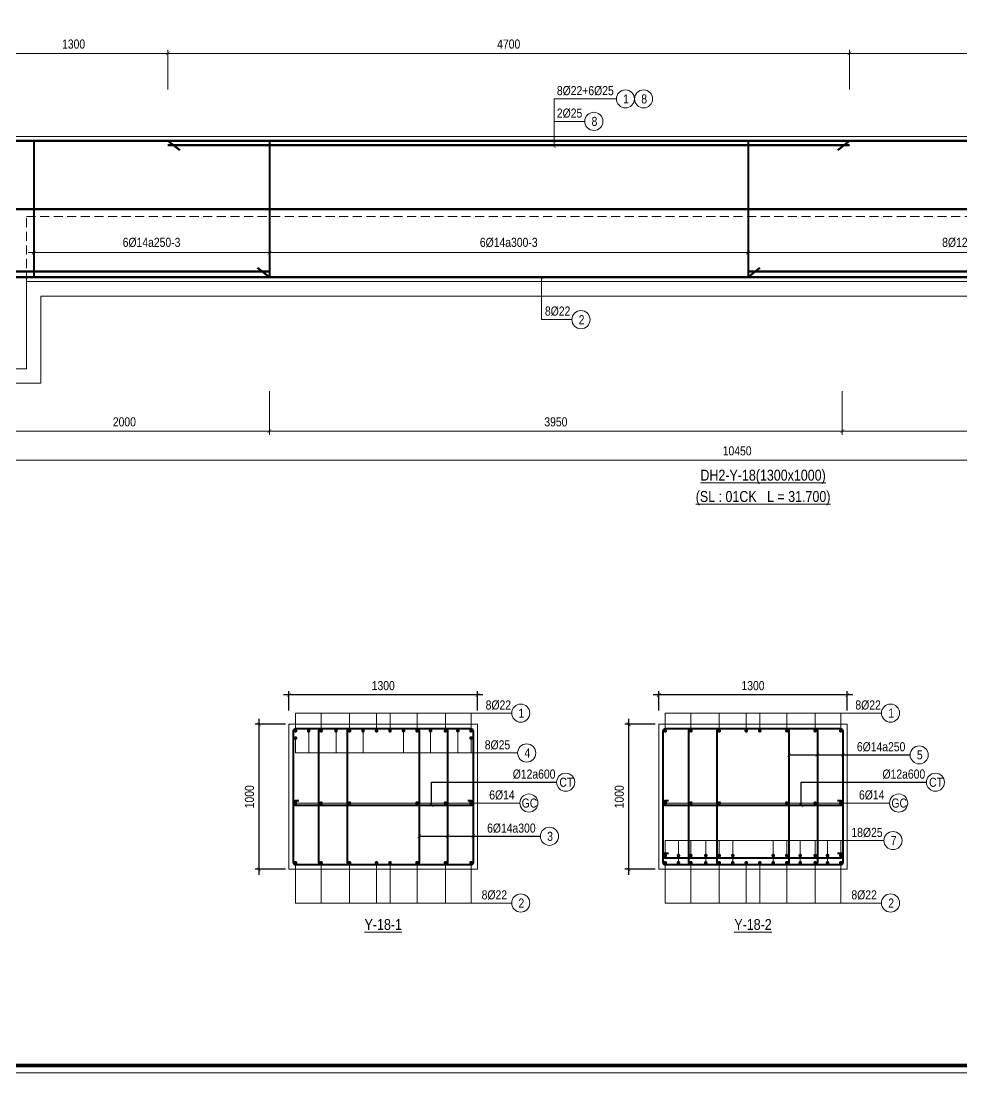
# Model space of a CAD drawing. Header units: millimetres. Extents: x 3014920 to 3563667, y -1638653 to -1356471.
# Drawn here: x 3220726 to 3227214, y -1620686 to -1613433 of the extents above; entities that cross this region are included whole.
import ezdxf
from ezdxf.enums import TextEntityAlignment as Align
from ezdxf.xclip import XClip

# ---------------------------------------------------------------- set-up
doc = ezdxf.new("R2010")
doc.units = ezdxf.units.MM
doc.header["$MEASUREMENT"] = 0
doc.header["$XCLIPFRAME"] = 0
doc.header["$PDMODE"] = 2
doc.linetypes.add('HIDDEN', pattern=[0.375, 0.25, -0.125])
doc.layers.get('0').update_dxf_attribs({"lineweight": 9})
doc.layers.get('Defpoints').update_dxf_attribs({"color": 10, "lineweight": 0})
for name, color, linetype, lineweight in [('CDAI', 21, 'Continuous', 40), ('CTHEP', 50, 'Continuous', 50), ('DBAO', 90, 'Continuous', 13), ('DGIONG', 130, 'Continuous', 13), ('DMo', 9, 'HIDDEN', 9), ('KTH', 154, 'Continuous', 9), ('Net khuat', 8, 'HIDDEN', 13), ('TEXT', 7, 'Continuous', 15)]:
    doc.layers.add(name, color=color, linetype=linetype, lineweight=lineweight)
doc.styles.add('Star-HelCon', font='VHELVCN_0.TTF')
doc.styles.add('TTP-HelCon', font='VHELVCN_0.TTF')
doc.styles.add('VNI-HELVE-CONDENSE', font='VHELVCN_0.TTF')
doc.dimstyles.new('kc-25', dxfattribs={"dimtxt": 62.5, "dimasz": 20, "dimexe": 20, "dimexo": 50, "dimgap": 25, "dimtad": 3, "dimdec": 0, "dimzin": 0, "dimdsep": 46, "dimtxsty": 'VNI-HELVE-CONDENSE', "dimblk": 'DIM', "dimcen": 2.5, "dimclrd": 256, "dimclre": 154, "dimclrt": 7, "dimaunit": 1, "dimadec": 0, "dimazin": 0, "dimtfac": 1, "dimtdec": 0, "dimtix": 1, "dimtmove": 0, "dimatfit": 3, "dimldrblk": 'DOT', "dimfxl": 1, "dimtolj": 1, "dimtzin": 0, "dimarcsym": 0})
doc.dimstyles.new('TTP-25', dxfattribs={"dimscale": 25, "dimtxt": 2.5, "dimasz": 1, "dimexe": 1, "dimexo": 1, "dimgap": 0.09, "dimtad": 0, "dimdec": 4, "dimrnd": 1, "dimzin": 9, "dimdsep": 46, "dimtxsty": 'TTP-HelCon', "dimblk": 'ARCHTICK', "dimcen": 0.09, "dimdle": 1.5, "dimclrd": 256, "dimclre": 256, "dimclrt": 7, "dimadec": 0, "dimazin": 0, "dimtfac": 1, "dimtdec": 4, "dimtmove": 0, "dimatfit": 3, "dimldrblk": 'ARCHTICK', "dimfxl": 1, "dimtvp": 1, "dimtolj": 1, "dimtzin": 0, "dimarcsym": 0})

# ---------------------------------------------------------------- blocks, each defined once
blk = doc.blocks.new('_ArchTick')
at = {"color": 0, "linetype": 'ByBlock', "const_width": 0.15}
blk.add_lwpolyline([(-0.5, -0.5), (0.5, 0.5)], dxfattribs=at)
blk = doc.blocks.new('*D628')
at = {"layer": 'Defpoints', "color": 0, "transparency": 16777216}
for p in [(22750, -1729.8), (24750, -1729.8), (22750, -2030.8)]:
    blk.add_point(p, dxfattribs=at)
at = {"layer": 'KTH', "lineweight": -2, "transparency": 16777216}
for p, q in [((22750, -1754.8), (22750, -2055.8)), ((24750, -1754.8), (24750, -2055.8)), ((24787.5, -2030.8), (22712.5, -2030.8))]:
    blk.add_line(p, q, dxfattribs=at)
at = {"layer": 'KTH', "lineweight": -2, "transparency": 16777216, "xscale": 25, "yscale": 25, "zscale": 25, "rotation": 180}
blk.add_blockref('_ArchTick', (22750, -2030.8), dxfattribs=at)
at = {"layer": 'KTH', "lineweight": -2, "transparency": 16777216, "xscale": 25, "yscale": 25, "zscale": 25}
blk.add_blockref('_ArchTick', (24750, -2030.8), dxfattribs=at)
at = {"layer": 'KTH', "color": 7, "transparency": 16777216, "insert": (23750, -1967), "char_height": 62.5, "attachment_point": 5, "style": 'TTP-HelCon'}
blk.add_mtext('\\A1;2000', dxfattribs=at)
blk = doc.blocks.new('*D637')
at = {"layer": 'Defpoints', "color": 0, "transparency": 16777216}
for p in [(23125, -602.9), (24750, -602.9), (23125, -800)]:
    blk.add_point(p, dxfattribs=at)
at = {"layer": 'KTH', "lineweight": -2, "transparency": 16777216}
for p, q in [((23125, -627.9), (23125, -825)), ((24750, -627.9), (24750, -825)), ((24787.5, -800), (23087.5, -800))]:
    blk.add_line(p, q, dxfattribs=at)
at = {"layer": 'KTH', "lineweight": -2, "transparency": 16777216, "xscale": 25, "yscale": 25, "zscale": 25, "rotation": 180}
blk.add_blockref('_ArchTick', (23125, -800), dxfattribs=at)
at = {"layer": 'KTH', "lineweight": -2, "transparency": 16777216, "xscale": 25, "yscale": 25, "zscale": 25}
blk.add_blockref('_ArchTick', (24750, -800), dxfattribs=at)
at = {"layer": 'KTH', "color": 7, "transparency": 16777216, "insert": (23937.5, -730.1), "char_height": 62.5, "attachment_point": 5, "style": 'TTP-HelCon'}
blk.add_mtext('\\A1;6Þ14a250-3', dxfattribs=at)
blk = doc.blocks.new('*D638')
at = {"layer": 'Defpoints', "color": 0, "transparency": 16777216}
for p in [(24750, -602.9), (28050, -602.9), (28050, -800)]:
    blk.add_point(p, dxfattribs=at)
at = {"layer": 'KTH', "lineweight": -2, "transparency": 16777216}
for p, q in [((24750, -627.9), (24750, -825)), ((28050, -627.9), (28050, -825)), ((24712.5, -800), (28087.5, -800))]:
    blk.add_line(p, q, dxfattribs=at)
at = {"layer": 'KTH', "lineweight": -2, "transparency": 16777216, "xscale": 25, "yscale": 25, "zscale": 25, "rotation": 180}
blk.add_blockref('_ArchTick', (24750, -800), dxfattribs=at)
at = {"layer": 'KTH', "lineweight": -2, "transparency": 16777216, "xscale": 25, "yscale": 25, "zscale": 25}
blk.add_blockref('_ArchTick', (28050, -800), dxfattribs=at)
at = {"layer": 'KTH', "color": 7, "transparency": 16777216, "insert": (26400, -730.1), "char_height": 62.5, "attachment_point": 5, "style": 'TTP-HelCon'}
blk.add_mtext('\\A1;6Þ14a300-3', dxfattribs=at)
blk = doc.blocks.new('*D642')
at = {"layer": 'Defpoints', "color": 0, "transparency": 16777216}
for p in [(24750, -1729.8), (28700, -1729.8), (28700, -2030.8)]:
    blk.add_point(p, dxfattribs=at)
at = {"layer": 'KTH', "lineweight": -2, "transparency": 16777216}
for p, q in [((24750, -1754.8), (24750, -2055.8)), ((28700, -1754.8), (28700, -2055.8)), ((24712.5, -2030.8), (28737.5, -2030.8))]:
    blk.add_line(p, q, dxfattribs=at)
at = {"layer": 'KTH', "lineweight": -2, "transparency": 16777216, "xscale": 25, "yscale": 25, "zscale": 25, "rotation": 180}
blk.add_blockref('_ArchTick', (24750, -2030.8), dxfattribs=at)
at = {"layer": 'KTH', "lineweight": -2, "transparency": 16777216, "xscale": 25, "yscale": 25, "zscale": 25}
blk.add_blockref('_ArchTick', (28700, -2030.8), dxfattribs=at)
at = {"layer": 'KTH', "color": 7, "transparency": 16777216, "insert": (26725, -1967), "char_height": 62.5, "attachment_point": 5, "style": 'TTP-HelCon'}
blk.add_mtext('\\A1;3950', dxfattribs=at)
blk = doc.blocks.new('*D643')
at = {"layer": 'Defpoints', "color": 0, "transparency": 16777216}
for p in [(28700, -1729.8), (33200, -2030.8), (33200, -2129.8)]:
    blk.add_point(p, dxfattribs=at)
at = {"layer": 'KTH', "lineweight": -2, "transparency": 16777216}
for p, q in [((28700, -1754.8), (28700, -2055.8)), ((33200, -2104.8), (33200, -2005.8)), ((28662.5, -2030.8), (33237.5, -2030.8))]:
    blk.add_line(p, q, dxfattribs=at)
at = {"layer": 'KTH', "lineweight": -2, "transparency": 16777216, "xscale": 25, "yscale": 25, "zscale": 25, "rotation": 180}
blk.add_blockref('_ArchTick', (28700, -2030.8), dxfattribs=at)
at = {"layer": 'KTH', "lineweight": -2, "transparency": 16777216, "xscale": 25, "yscale": 25, "zscale": 25}
blk.add_blockref('_ArchTick', (33200, -2030.8), dxfattribs=at)
at = {"layer": 'KTH', "color": 7, "transparency": 16777216, "insert": (30950, -1967), "char_height": 62.5, "attachment_point": 5, "style": 'TTP-HelCon'}
blk.add_mtext('\\A1;4500', dxfattribs=at)
blk = doc.blocks.new('*D644')
at = {"layer": 'Defpoints', "color": 0, "transparency": 16777216}
for p in [(31125, 0), (28050, -602.9), (31125, -800)]:
    blk.add_point(p, dxfattribs=at)
at = {"layer": 'KTH', "lineweight": -2, "transparency": 16777216}
for p, q in [((31125, -25), (31125, -825)), ((28050, -627.9), (28050, -825)), ((28012.5, -800), (31162.5, -800))]:
    blk.add_line(p, q, dxfattribs=at)
at = {"layer": 'KTH', "lineweight": -2, "transparency": 16777216, "xscale": 25, "yscale": 25, "zscale": 25, "rotation": 180}
blk.add_blockref('_ArchTick', (28050, -800), dxfattribs=at)
at = {"layer": 'KTH', "lineweight": -2, "transparency": 16777216, "xscale": 25, "yscale": 25, "zscale": 25}
blk.add_blockref('_ArchTick', (31125, -800), dxfattribs=at)
at = {"layer": 'KTH', "color": 7, "transparency": 16777216, "insert": (29587.5, -730.1), "char_height": 62.5, "attachment_point": 5, "style": 'TTP-HelCon'}
blk.add_mtext('\\A1;8Þ12a250-3', dxfattribs=at)
blk = doc.blocks.new('DIM')
h = blk.add_hatch(color=1)
h.paths.add_polyline_path([(0.49, 0.29, 1), (0.29, 0.49), (-0.19, 0), (0.19, 0)])
h.paths.add_polyline_path([(0.19, 0), (-0.19, 0), (-0.49, -0.29, 1), (-0.29, -0.49)])
at = {"color": 9}
for p, q in [((-0.19, 0), (-1.5, 0)), ((0.19, 0), (1.5, 0))]:
    blk.add_line(p, q, dxfattribs=at)
at = {"color": 1}
for p, q in [((-0.49, -0.29), (0.29, 0.49)), ((-0.29, -0.49), (0.49, 0.29)), ((-0.19, 0), (0.19, 0))]:
    blk.add_line(p, q, dxfattribs=at)
blk.add_arc((-0.39, -0.39), 0.138, 135, 315, dxfattribs=at)
blk = doc.blocks.new('*D647')
at = {"layer": 'Defpoints', "color": 0, "transparency": 16777216}
for p in [(22750, -2030.8), (33200, -2129.8), (33200, -2230.8)]:
    blk.add_point(p, dxfattribs=at)
at = {"layer": 'KTH', "lineweight": -2, "transparency": 16777216}
for p, q in [((22750, -2055.8), (22750, -2255.8)), ((33200, -2154.8), (33200, -2255.8)), ((22712.5, -2230.8), (33237.5, -2230.8))]:
    blk.add_line(p, q, dxfattribs=at)
at = {"layer": 'KTH', "lineweight": -2, "transparency": 16777216, "xscale": 25, "yscale": 25, "zscale": 25, "rotation": 180}
blk.add_blockref('_ArchTick', (22750, -2230.8), dxfattribs=at)
at = {"layer": 'KTH', "lineweight": -2, "transparency": 16777216, "xscale": 25, "yscale": 25, "zscale": 25}
blk.add_blockref('_ArchTick', (33200, -2230.8), dxfattribs=at)
at = {"layer": 'KTH', "color": 7, "transparency": 16777216, "insert": (27975, -2166.9), "char_height": 62.5, "attachment_point": 5, "style": 'TTP-HelCon'}
blk.add_mtext('\\A1;10450', dxfattribs=at)
blk = doc.blocks.new('*D651')
at = {"layer": 'Defpoints', "color": 0, "transparency": 16777216}
for p in [(22750, 574), (22750, 300), (24050, 300)]:
    blk.add_point(p, dxfattribs=at)
at = {"layer": 'KTH', "lineweight": -2, "transparency": 16777216}
for p, q in [((22750, 325), (22750, 599)), ((24050, 325), (24050, 599)), ((24087.5, 574), (22712.5, 574))]:
    blk.add_line(p, q, dxfattribs=at)
at = {"layer": 'KTH', "lineweight": -2, "transparency": 16777216, "xscale": 25, "yscale": 25, "zscale": 25, "rotation": 180}
blk.add_blockref('_ArchTick', (22750, 574), dxfattribs=at)
at = {"layer": 'KTH', "lineweight": -2, "transparency": 16777216, "xscale": 25, "yscale": 25, "zscale": 25}
blk.add_blockref('_ArchTick', (24050, 574), dxfattribs=at)
at = {"layer": 'KTH', "color": 7, "transparency": 16777216, "insert": (23400, 637.8), "char_height": 62.5, "attachment_point": 5, "style": 'TTP-HelCon'}
blk.add_mtext('\\A1;1300', dxfattribs=at)
blk = doc.blocks.new('*D652')
at = {"layer": 'Defpoints', "color": 0, "transparency": 16777216}
for p in [(28750, 574), (24050, 300), (28750, 300)]:
    blk.add_point(p, dxfattribs=at)
at = {"layer": 'KTH', "lineweight": -2, "transparency": 16777216}
for p, q in [((24050, 325), (24050, 599)), ((28750, 325), (28750, 599)), ((24012.5, 574), (28787.5, 574))]:
    blk.add_line(p, q, dxfattribs=at)
at = {"layer": 'KTH', "lineweight": -2, "transparency": 16777216, "xscale": 25, "yscale": 25, "zscale": 25, "rotation": 180}
blk.add_blockref('_ArchTick', (24050, 574), dxfattribs=at)
at = {"layer": 'KTH', "lineweight": -2, "transparency": 16777216, "xscale": 25, "yscale": 25, "zscale": 25}
blk.add_blockref('_ArchTick', (28750, 574), dxfattribs=at)
at = {"layer": 'KTH', "color": 7, "transparency": 16777216, "insert": (26400, 637.8), "char_height": 62.5, "attachment_point": 5, "style": 'TTP-HelCon'}
blk.add_mtext('\\A1;4700', dxfattribs=at)
blk = doc.blocks.new('*D653')
at = {"layer": 'Defpoints', "color": 0, "transparency": 16777216}
for p in [(33200, 574), (28750, 300), (33200, 300)]:
    blk.add_point(p, dxfattribs=at)
at = {"layer": 'KTH', "lineweight": -2, "transparency": 16777216}
for p, q in [((28750, 325), (28750, 599)), ((33200, 325), (33200, 599)), ((28712.5, 574), (33237.5, 574))]:
    blk.add_line(p, q, dxfattribs=at)
at = {"layer": 'KTH', "lineweight": -2, "transparency": 16777216, "xscale": 25, "yscale": 25, "zscale": 25, "rotation": 180}
blk.add_blockref('_ArchTick', (28750, 574), dxfattribs=at)
at = {"layer": 'KTH', "lineweight": -2, "transparency": 16777216, "xscale": 25, "yscale": 25, "zscale": 25}
blk.add_blockref('_ArchTick', (33200, 574), dxfattribs=at)
at = {"layer": 'KTH', "color": 7, "transparency": 16777216, "insert": (30975, 637.8), "char_height": 62.5, "attachment_point": 5, "style": 'TTP-HelCon'}
blk.add_mtext('\\A1;4450', dxfattribs=at)
blk = doc.blocks.new('*D58')
at = {"layer": 'Defpoints', "color": 0, "ltscale": 500, "transparency": 16777216}
for p in [(3222573.7, -1618281.3), (3222365.5, -1619281.3), (3222573.7, -1619281.3)]:
    blk.add_point(p, dxfattribs=at)
at = {"layer": 'KTH', "lineweight": -2, "ltscale": 500, "transparency": 16777216}
for p, q in [((3222365.5, -1618243.8), (3222365.5, -1619318.8)), ((3222548.7, -1618281.3), (3222340.5, -1618281.3)), ((3222548.7, -1619281.3), (3222340.5, -1619281.3))]:
    blk.add_line(p, q, dxfattribs=at)
at = {"layer": 'KTH', "lineweight": -2, "ltscale": 500, "transparency": 16777216, "xscale": 25, "yscale": 25, "zscale": 25}
for p, rotation in [((3222365.5, -1618281.3), 90), ((3222365.5, -1619281.3), 270)]:
    blk.add_blockref('_ArchTick', p, dxfattribs=dict(at, rotation=rotation))
at = {"layer": 'KTH', "color": 7, "ltscale": 500, "transparency": 16777216, "insert": (3222301.6, -1618781.3), "char_height": 62.5, "attachment_point": 5, "rotation": 90, "style": 'TTP-HelCon'}
blk.add_mtext('\\A1;1000', dxfattribs=at)
blk = doc.blocks.new('*D59')
at = {"layer": 'Defpoints', "color": 0, "ltscale": 500, "transparency": 16777216}
for p in [(3222573.7, -1618079.1), (3222573.7, -1618212.3), (3223873.7, -1618212.3)]:
    blk.add_point(p, dxfattribs=at)
at = {"layer": 'KTH', "lineweight": -2, "ltscale": 500, "transparency": 16777216}
for p, q in [((3222573.7, -1618187.3), (3222573.7, -1618054.1)), ((3223873.7, -1618187.3), (3223873.7, -1618054.1)), ((3223911.2, -1618079.1), (3222536.2, -1618079.1))]:
    blk.add_line(p, q, dxfattribs=at)
at = {"layer": 'KTH', "lineweight": -2, "ltscale": 500, "transparency": 16777216, "xscale": 25, "yscale": 25, "zscale": 25, "rotation": 180}
blk.add_blockref('_ArchTick', (3222573.7, -1618079.1), dxfattribs=at)
at = {"layer": 'KTH', "lineweight": -2, "ltscale": 500, "transparency": 16777216, "xscale": 25, "yscale": 25, "zscale": 25}
blk.add_blockref('_ArchTick', (3223873.7, -1618079.1), dxfattribs=at)
at = {"layer": 'KTH', "color": 7, "ltscale": 500, "transparency": 16777216, "insert": (3223223.7, -1618015.3), "char_height": 62.5, "attachment_point": 5, "style": 'TTP-HelCon'}
blk.add_mtext('\\A1;1300', dxfattribs=at)
blk = doc.blocks.new('*D60')
at = {"layer": 'Defpoints', "color": 0, "ltscale": 500, "transparency": 16777216}
for p in [(3225123.1, -1618281.3), (3224914.9, -1619281.3), (3225123.1, -1619281.3)]:
    blk.add_point(p, dxfattribs=at)
at = {"layer": 'KTH', "lineweight": -2, "ltscale": 500, "transparency": 16777216}
for p, q in [((3224914.9, -1618243.8), (3224914.9, -1619318.8)), ((3225098.1, -1618281.3), (3224889.9, -1618281.3)), ((3225098.1, -1619281.3), (3224889.9, -1619281.3))]:
    blk.add_line(p, q, dxfattribs=at)
at = {"layer": 'KTH', "lineweight": -2, "ltscale": 500, "transparency": 16777216, "xscale": 25, "yscale": 25, "zscale": 25}
for p, rotation in [((3224914.9, -1618281.3), 90), ((3224914.9, -1619281.3), 270)]:
    blk.add_blockref('_ArchTick', p, dxfattribs=dict(at, rotation=rotation))
at = {"layer": 'KTH', "color": 7, "ltscale": 500, "transparency": 16777216, "insert": (3224851, -1618781.3), "char_height": 62.5, "attachment_point": 5, "rotation": 90, "style": 'TTP-HelCon'}
blk.add_mtext('\\A1;1000', dxfattribs=at)
blk = doc.blocks.new('*D61')
at = {"layer": 'Defpoints', "color": 0, "ltscale": 500, "transparency": 16777216}
for p in [(3225123.1, -1618079.1), (3225123.1, -1618212.3), (3226423.1, -1618212.3)]:
    blk.add_point(p, dxfattribs=at)
at = {"layer": 'KTH', "lineweight": -2, "ltscale": 500, "transparency": 16777216}
for p, q in [((3225123.1, -1618187.3), (3225123.1, -1618054.1)), ((3226423.1, -1618187.3), (3226423.1, -1618054.1)), ((3226460.6, -1618079.1), (3225085.6, -1618079.1))]:
    blk.add_line(p, q, dxfattribs=at)
at = {"layer": 'KTH', "lineweight": -2, "ltscale": 500, "transparency": 16777216, "xscale": 25, "yscale": 25, "zscale": 25, "rotation": 180}
blk.add_blockref('_ArchTick', (3225123.1, -1618079.1), dxfattribs=at)
at = {"layer": 'KTH', "lineweight": -2, "ltscale": 500, "transparency": 16777216, "xscale": 25, "yscale": 25, "zscale": 25}
blk.add_blockref('_ArchTick', (3226423.1, -1618079.1), dxfattribs=at)
at = {"layer": 'KTH', "color": 7, "ltscale": 500, "transparency": 16777216, "insert": (3225773.1, -1618015.3), "char_height": 62.5, "attachment_point": 5, "style": 'TTP-HelCon'}
blk.add_mtext('\\A1;1300', dxfattribs=at)
blk = doc.blocks.new('2Y-41')
at = {"layer": 'CTHEP'}
for p, q in [((82396.41101, -543.33333), (55377.68973, -543.33334)), ((82406.41441, -1042.98856), (55385.81644, -1048.01558))]:
    blk.add_line(p, q, dxfattribs=at)
for points in [[(55298.38218, -530), (55298.38218, -30), (82444.99991, -30)], [(55299.54167, -870), (55299.54167, -1570), (82444.99991, -1570), (82444.99991, -870)]]:
    blk.add_lwpolyline(points, dxfattribs=at)
at = {"layer": 'DBAO', "linetype": 'Continuous'}
blk.add_line((55275.26113, -1600), (82474.99991, -1600), dxfattribs=at)
at = {"layer": 'DBAO', "linetype": 'Continuous', "flags": 128}
blk.add_lwpolyline([(55274.99991, 0), (55275.27746, -1700), (82474.99991, -1700), (82474.99991, 0)], dxfattribs=at)
blk = doc.blocks.new('CHG_XX_Khung ten')
blk.add_lwpolyline([(15, 579), (826, 579), (826, 15), (15, 15)], close=True)
at = {"color": 4, "linetype": 'Continuous', "const_width": 1}
blk.add_lwpolyline([(17, 577), (824, 577), (824, 17), (17, 17)], close=True, dxfattribs=at)
blk = doc.blocks.new('2Y-18')
at = {"layer": 'CDAI'}
for points in [[(23124.99992, -30), (23124.99992, -970)], [(24749.99992, -30), (24749.99992, -970)]]:
    blk.add_lwpolyline(points, dxfattribs=at)
at = {"layer": 'CDAI', "elevation": 0}
blk.add_lwpolyline([(28049.99992, -30), (28049.99992, -970)], dxfattribs=at)
at = {"layer": 'CTHEP'}
for p, q in [((1530, -30), (33160, -30)), ((24131.42581, -94.5255), (24049.99992, -30)), ((28749.99992, -60), (24049.99992, -60)), ((28668.57402, -94.5255), (28749.99992, -30)), ((33139.28463, -500), (1560, -500)), ((24668.57403, -905.4745), (24749.99992, -970)), ((28131.42581, -905.4745), (28049.99992, -970))]:
    blk.add_line(p, q, dxfattribs=at)
for points in [[(1530, -970), (33160, -970), (33160, -370.27649)], [(20600, -930), (24749.99992, -930)], [(28049.99992, -930), (33160, -930)]]:
    blk.add_lwpolyline(points, dxfattribs=at)
at = {"layer": 'DBAO', "linetype": 'Continuous'}
blk.add_line((22949.99992, 0), (29850, 0), dxfattribs=at)
at = {"layer": 'DBAO'}
for points in [[(22375, -1000), (22375, -1600), (23075, -1600), (23075, -1000)], [(22275, -1100), (22275, -1700), (23175, -1700), (23175, -1100)]]:
    blk.add_lwpolyline(points, dxfattribs=at)
at = {"layer": 'DBAO', "linetype": 'Continuous', "flags": 128}
for points in [[(23075, -1000), (32500, -1000)], [(23175, -1100), (32400, -1100)]]:
    blk.add_lwpolyline(points, dxfattribs=at)
at = {"layer": 'DGIONG'}
for centre in [(27204.79733, 260.04133), (27329.79733, 260.04133), (26986.90783, 105.06033), (26898.15914, -1262.04426)]:
    blk.add_circle(centre, 62.5, dxfattribs=at)
at = {"layer": 'Net khuat', "ltscale": 250}
for p, q in [((23075, -550), (32500, -550)), ((23075, -1000), (23075, -550))]:
    blk.add_line(p, q, dxfattribs=at)
at = {"layer": 'TEXT', "style": 'TTP-HelCon'}
for s, p in [('8Þ22+6Þ25', (26731.98945, 285.89428, 0)), ('2Þ25', (26731.98945, 130.91328, 0)), ('8Þ22', (26649.6709, -1234.1472, 0))]:
    blk.add_text(s, height=62.5, dxfattribs=at).set_placement(p)
at = {"layer": 'TEXT', "style": 'Star-HelCon'}
for s, p in [('1', (27208.96399, 260.04133)), ('8', (27333.96399, 260.04133)), ('8', (26991.07449, 105.06033)), ('2', (26902.3258, -1262.04426))]:
    blk.add_text(s, height=62.5, dxfattribs=at).set_placement(p, align=Align.MIDDLE)
at = {"layer": 'TEXT', "style": 'TTP-HelCon'}
for s, p in [('%%UDH2-Y-18(1300x1000)', (28153.78822, -2371.77426)), ('%%U(SL : 01CK   L = 31.700)', (28153.78822, -2518.66885))]:
    blk.add_text(s, height=75, dxfattribs=at).set_placement(p, align=Align.CENTER)
at = {"layer": 'KTH'}
for base, p1, p2, picture, middle in [((22750, 574.00461), (24049.99992, 300), (22750, 300), '*D651', (23399.99996, 637.83794)), ((28699.99992, -2030.81798), (24749.99992, -1729.77372), (28699.99992, -1729.77372), '*D642', (26724.99992, -1966.98465)), ((33200, -2030.81798), (28699.99992, -1729.77372), (33200, -2129.77372), '*D643', (30949.99996, -1966.98465))]:
    dim = blk.add_linear_dim(base=base, p1=p1, p2=p2, dimstyle='TTP-25', override={"dimtmove": 1}, dxfattribs=at)
    dim.commit()
    dim.dimension.update_dxf_attribs({"geometry": picture, "text_midpoint": middle})
for base, p1, p2, picture, middle in [((28749.99992, 574.00461), (24049.99992, 300), (28749.99992, 300), '*D652', (26399.99992, 637.83794)), ((33200, 574.00461), (28749.99992, 300), (33200, 300), '*D653', (30974.99996, 637.83794)), ((22750, -2030.81798), (24749.99992, -1729.77372), (22750, -1729.77372), '*D628', (23749.99996, -1966.98465)), ((33200, -2230.77372), (22750, -2030.81798), (33200, -2129.77372), '*D647', (27975, -2166.94039))]:
    dim = blk.add_linear_dim(base=base, p1=p1, p2=p2, angle=180, dimstyle='TTP-25', override={"dimtmove": 1}, dxfattribs=at)
    dim.commit()
    dim.dimension.update_dxf_attribs({"geometry": picture, "text_midpoint": middle})
for base, p1, p2, text, picture, middle in [((31125, -800), (28049.99992, -602.86333), (31125, 0), '8Þ12a250-3', '*D644', (29587.49996, -730.08334)), ((28049.99992, -800), (24749.99992, -602.86333), (28049.99992, -602.86333), '6Þ14a300-3', '*D638', (26399.99992, -730.08334))]:
    dim = blk.add_linear_dim(base=base, p1=p1, p2=p2, text=text, dimstyle='TTP-25', override={"dimtmove": 1}, dxfattribs=at)
    dim.commit()
    dim.dimension.update_dxf_attribs({"geometry": picture, "text_midpoint": middle})
dim = blk.add_linear_dim(base=(23124.99992, -800), p1=(24749.99992, -602.86333), p2=(23124.99992, -602.86333), angle=180, text='6Þ14a250-3', dimstyle='TTP-25', override={"dimtmove": 1}, dxfattribs=at)
dim.commit()
dim.dimension.update_dxf_attribs({"geometry": '*D637', "text_midpoint": (23937.49992, -730.08334)})
at = {"layer": 'DGIONG'}
for points in [[(26713.4776, -30), (26713.47742, 260.04133), (27142.29733, 260.04133)], [(26713.47765, -70), (26713.47742, 105.06033), (26924.40783, 105.06033)], [(26626.65914, -970), (26626.65887, -1262.04426), (26835.65914, -1262.04426)]]:
    blk.add_leader(points, dimstyle='kc-25', override={"dimtad": 0, "dimldrblk": 'ArchTick', "dimfxl": 100, "dimarcsym": 1}, dxfattribs=at)

msp = doc.modelspace()

# ---------------------------------------------------------------- linework, layer by layer
at = {"layer": 'CDAI'}
for points in [[(3222622.46195, -1618311.33716), (3223824.96195, -1618311.33716, -0.4142135624), (3223843.71195, -1618330.08716), (3223843.71195, -1619232.58716, -0.4142135624), (3223824.96195, -1619251.33716), (3222622.46195, -1619251.33716, -0.4142135624), (3222603.71195, -1619232.58716), (3222603.71195, -1618330.08716, -0.4142135624)], [(3222798.89052, -1618311.33716), (3223648.53338, -1618311.33716, -0.4142135624), (3223667.28338, -1618330.08716), (3223667.28338, -1619232.58716, -0.4142135624), (3223648.53338, -1619251.33716), (3222798.89052, -1619251.33716, -0.4142135624), (3222780.14052, -1619232.58716), (3222780.14052, -1618330.08716, -0.4142135624)], [(3222994.76964, -1618311.33716), (3223452.65426, -1618311.33716, -0.4142135624), (3223471.40426, -1618330.08716), (3223471.40426, -1619232.58716, -0.4142135624), (3223452.65426, -1619251.33716), (3222994.76964, -1619251.33716, -0.4142135624), (3222976.01964, -1619232.58716), (3222976.01964, -1618330.08716, -0.4142135624)], [(3225171.84467, -1618311.33716), (3226374.34467, -1618311.33716, -0.4142135624), (3226393.09467, -1618330.08716), (3226393.09467, -1619232.58716, -0.4142135624), (3226374.34467, -1619251.33716), (3225171.84467, -1619251.33716, -0.4142135624), (3225153.09467, -1619232.58716), (3225153.09467, -1618330.08716, -0.4142135624)], [(3225348.27324, -1618311.33716), (3226197.9161, -1618311.33716, -0.4142135624), (3226216.6661, -1618330.08716), (3226216.6661, -1619232.58716, -0.4142135624), (3226197.9161, -1619251.33716), (3225348.27324, -1619251.33716, -0.4142135624), (3225329.52324, -1619232.58716), (3225329.52324, -1618330.08716, -0.4142135624)], [(3225544.15236, -1618311.33716), (3226002.03698, -1618311.33716, -0.4142135624), (3226020.78698, -1618330.08716), (3226020.78698, -1619232.58716, -0.4142135624), (3226002.03698, -1619251.33716), (3225544.15236, -1619251.33716, -0.4142135624), (3225525.40236, -1619232.58716), (3225525.40236, -1618330.08716, -0.4142135624)]]:
    msp.add_lwpolyline(points, format="xyb", close=True, dxfattribs=at)
for points in [[(3222640.63194, -1618809.67049), (3222618.71195, -1618809.67049, 0.4142135624), (3222603.71195, -1618824.67049, 0.4142135624), (3222618.71195, -1618839.67049), (3223828.71195, -1618839.67049, 0.4142135624), (3223843.71195, -1618824.67049, 0.4142135624), (3223828.71195, -1618809.67049), (3223806.79196, -1618809.67049)], [(3225190.01466, -1618809.67049), (3225168.09467, -1618809.67049, 0.4142135624), (3225153.09467, -1618824.67049, 0.4142135624), (3225168.09467, -1618839.67049), (3226378.09467, -1618839.67049, 0.4142135624), (3226393.09467, -1618824.67049, 0.4142135624), (3226378.09467, -1618809.67049), (3226356.17468, -1618809.67049)], [(3225190.01466, -1619171.33716), (3225168.09467, -1619171.33716, 0.4142135624), (3225153.09467, -1619186.33716, 0.4142135624), (3225168.09467, -1619201.33716), (3226378.09467, -1619201.33716, 0.4142135624), (3226393.09467, -1619186.33716, 0.4142135624), (3226378.09467, -1619171.33716), (3226356.17468, -1619171.33716)]]:
    msp.add_lwpolyline(points, format="xyb", dxfattribs=at)
at = {"layer": 'CTHEP', "const_width": 12.5}
for points in [[(3222612.46195, -1618326.33716, 1), (3222624.96195, -1618326.33716, 1)], [(3222703.17624, -1618326.33716, -1), (3222715.67624, -1618326.33716, -1)], [(3222788.89052, -1618326.33716, -1), (3222801.39052, -1618326.33716, -1)], [(3222891.69272, -1618326.33716, -1), (3222904.19272, -1618326.33716, -1)], [(3222984.76964, -1618326.33716, -1), (3222997.26964, -1618326.33716, -1)], [(3223077.84657, -1618326.33716, -1), (3223090.34657, -1618326.33716, -1)], [(3223183.42349, -1618326.33716, 1), (3223170.92349, -1618326.33716, 1)], [(3223264.00041, -1618326.33716, -1), (3223276.50041, -1618326.33716, -1)], [(3223357.07734, -1618326.33716, -1), (3223369.57734, -1618326.33716, -1)], [(3223450.15426, -1618326.33716, -1), (3223462.65426, -1618326.33716, -1)], [(3223555.73118, -1618326.33716, 1), (3223543.23118, -1618326.33716, 1)], [(3223658.53338, -1618326.33716, 1), (3223646.03338, -1618326.33716, 1)], [(3223744.24767, -1618326.33716, 1), (3223731.74767, -1618326.33716, 1)], [(3223822.46195, -1618326.33716, 1), (3223834.96195, -1618326.33716, 1)], [(3225161.84467, -1618326.33716, 1), (3225174.34467, -1618326.33716, 1)], [(3225338.27324, -1618326.33716, -1), (3225350.77324, -1618326.33716, -1)], [(3225534.15236, -1618326.33716, -1), (3225546.65236, -1618326.33716, -1)], [(3225732.80621, -1618326.33716, 1), (3225720.30621, -1618326.33716, 1)], [(3225813.38313, -1618326.33716, -1), (3225825.88313, -1618326.33716, -1)], [(3225999.53698, -1618326.33716, -1), (3226012.03698, -1618326.33716, -1)], [(3226207.9161, -1618326.33716, 1), (3226195.4161, -1618326.33716, 1)], [(3226371.84467, -1618326.33716, 1), (3226384.34467, -1618326.33716, 1)], [(3222612.46195, -1618376.33716, 1), (3222624.96195, -1618376.33716, 1)], [(3223822.46195, -1618376.33716, 1), (3223834.96195, -1618376.33716, 1)], [(3222612.46195, -1618824.67049, 1), (3222624.96195, -1618824.67049, 1)], [(3222788.89052, -1618824.6705, -1), (3222801.39052, -1618824.6705, -1)], [(3222984.76964, -1618824.6705, -1), (3222997.26964, -1618824.6705, -1)], [(3223450.15426, -1618824.6705, -1), (3223462.65426, -1618824.6705, -1)], [(3223658.53338, -1618824.6705, 1), (3223646.03338, -1618824.6705, 1)], [(3223822.46195, -1618824.67049, 1), (3223834.96195, -1618824.67049, 1)], [(3225161.84467, -1618824.67049, 1), (3225174.34467, -1618824.67049, 1)], [(3225338.27324, -1618824.6705, -1), (3225350.77324, -1618824.6705, -1)], [(3225534.15236, -1618824.6705, -1), (3225546.65236, -1618824.6705, -1)], [(3225999.53698, -1618824.6705, -1), (3226012.03698, -1618824.6705, -1)], [(3226207.9161, -1618824.6705, 1), (3226195.4161, -1618824.6705, 1)], [(3226371.84467, -1618824.67049, 1), (3226384.34467, -1618824.67049, 1)], [(3225161.84467, -1619186.33716, 1), (3225174.34467, -1619186.33716, 1)], [(3225252.55896, -1619186.33716, 1), (3225265.05896, -1619186.33716, 1)], [(3225338.27324, -1619186.33716, 1), (3225350.77324, -1619186.33716, 1)], [(3225441.07544, -1619186.33716, 1), (3225453.57544, -1619186.33716, 1)], [(3225534.15236, -1619186.33716, 1), (3225546.65236, -1619186.33716, 1)], [(3225627.22929, -1619186.33716, 1), (3225639.72929, -1619186.33716, 1)], [(3225906.46006, -1619186.33716, 1), (3225918.96006, -1619186.33716, 1)], [(3225999.53698, -1619186.33716, 1), (3226012.03698, -1619186.33716, 1)], [(3226105.1139, -1619186.33716, -1), (3226092.6139, -1619186.33716, -1)], [(3226207.9161, -1619186.33716, -1), (3226195.4161, -1619186.33716, -1)], [(3226293.63039, -1619186.33716, -1), (3226281.13039, -1619186.33716, -1)], [(3226371.84467, -1619186.33716, 1), (3226384.34467, -1619186.33716, 1)], [(3222612.46195, -1619236.33716, 1), (3222624.96195, -1619236.33716, 1)], [(3222788.89052, -1619236.33716, 1), (3222801.39052, -1619236.33716, 1)], [(3222984.76964, -1619236.33716, 1), (3222997.26964, -1619236.33716, 1)], [(3223183.42349, -1619236.33716, -1), (3223170.92349, -1619236.33716, -1)], [(3223264.00041, -1619236.33716, 1), (3223276.50041, -1619236.33716, 1)], [(3223450.15426, -1619236.33716, 1), (3223462.65426, -1619236.33716, 1)], [(3223658.53338, -1619236.33716, -1), (3223646.03338, -1619236.33716, -1)], [(3223822.46195, -1619236.33716, 1), (3223834.96195, -1619236.33716, 1)], [(3225161.84467, -1619236.33716, 1), (3225174.34467, -1619236.33716, 1)], [(3225252.55896, -1619236.33716, 1), (3225265.05896, -1619236.33716, 1)], [(3225338.27324, -1619236.33716, 1), (3225350.77324, -1619236.33716, 1)], [(3225441.07544, -1619236.33716, 1), (3225453.57544, -1619236.33716, 1)], [(3225534.15236, -1619236.33716, 1), (3225546.65236, -1619236.33716, 1)], [(3225627.22929, -1619236.33716, 1), (3225639.72929, -1619236.33716, 1)], [(3225732.80621, -1619236.33716, -1), (3225720.30621, -1619236.33716, -1)], [(3225813.38313, -1619236.33716, 1), (3225825.88313, -1619236.33716, 1)], [(3225906.46006, -1619236.33716, 1), (3225918.96006, -1619236.33716, 1)], [(3225999.53698, -1619236.33716, 1), (3226012.03698, -1619236.33716, 1)], [(3226105.1139, -1619236.33716, -1), (3226092.6139, -1619236.33716, -1)], [(3226207.9161, -1619236.33716, -1), (3226195.4161, -1619236.33716, -1)], [(3226293.63039, -1619236.33716, -1), (3226281.13039, -1619236.33716, -1)], [(3226371.84467, -1619236.33716, 1), (3226384.34467, -1619236.33716, 1)]]:
    msp.add_lwpolyline(points, format="xyb", close=True, dxfattribs=at)
at = {"layer": 'DBAO', "flags": 128}
for points in [[(3222573.71195, -1618281.33716), (3223873.71195, -1618281.33716)], [(3223873.71195, -1618281.33716), (3223873.71195, -1619281.33716), (3222573.71195, -1619281.33716), (3222573.71195, -1618281.33716)], [(3225123.09467, -1618281.33716), (3226423.09467, -1618281.33716)], [(3226423.09467, -1618281.33716), (3226423.09467, -1619281.33716), (3225123.09467, -1619281.33716), (3225123.09467, -1618281.33716)]]:
    msp.add_lwpolyline(points, dxfattribs=at)
at = {"layer": 'DGIONG'}
for p, q in [((3222618.71195, -1618326.33716), (3222618.71195, -1618204.58716)), ((3222618.71195, -1618204.58716), (3224109.30846, -1618204.58716)), ((3222795.14052, -1618326.33716), (3222795.14052, -1618204.58716)), ((3222991.01964, -1618326.33716), (3222991.01964, -1618204.58716)), ((3223177.17349, -1618326.33716), (3223177.17349, -1618204.58716)), ((3223270.25041, -1618326.33716), (3223270.25041, -1618204.58716)), ((3223456.40426, -1618326.33716), (3223456.40426, -1618204.58716)), ((3223652.28338, -1618326.33716), (3223652.28338, -1618204.58716)), ((3223828.71195, -1618326.33716), (3223828.71195, -1618204.58716)), ((3225168.09467, -1618326.33716), (3225168.09467, -1618204.58716)), ((3225168.09467, -1618204.58716), (3226658.69118, -1618204.58716)), ((3225344.52324, -1618326.33716), (3225344.52324, -1618204.58716)), ((3225540.40236, -1618326.33716), (3225540.40236, -1618204.58716)), ((3225726.55621, -1618326.33716), (3225726.55621, -1618204.58716)), ((3225819.63313, -1618326.33716), (3225819.63313, -1618204.58716)), ((3226005.78698, -1618326.33716), (3226005.78698, -1618204.58716)), ((3226201.6661, -1618326.33716), (3226201.6661, -1618204.58716)), ((3226378.09467, -1618326.33716), (3226378.09467, -1618204.58716)), ((3222709.42624, -1618326.33716), (3222709.42624, -1618479.36616)), ((3222897.94272, -1618326.33716), (3222897.94272, -1618479.36616)), ((3223084.09657, -1618326.33716), (3223084.09657, -1618479.36616)), ((3223363.32734, -1618326.33716), (3223363.32734, -1618479.36616)), ((3223549.48118, -1618326.33716), (3223549.48118, -1618479.36616)), ((3223737.99767, -1618326.33716), (3223737.99767, -1618479.36616)), ((3222618.71195, -1618376.33716), (3222618.71195, -1618479.36616)), ((3223828.71195, -1618376.33716), (3223828.71195, -1618479.36616)), ((3222618.71195, -1618479.36616), (3224150.21399, -1618479.36616)), ((3222618.71195, -1618824.67049), (3224165.27301, -1618824.6705)), ((3225168.09467, -1618824.67049), (3226714.65574, -1618824.6705)), ((3225168.09467, -1619083.30816), (3226675.88868, -1619083.30816)), ((3225168.09467, -1619186.33716), (3225168.09467, -1619083.30816)), ((3225258.80896, -1619236.33716), (3225258.80896, -1619083.30816)), ((3225344.52324, -1619186.33716), (3225344.52324, -1619083.30816)), ((3225447.32544, -1619236.33716), (3225447.32544, -1619083.30816)), ((3225540.40236, -1619186.33716), (3225540.40236, -1619083.30816)), ((3225633.47929, -1619236.33716), (3225633.47929, -1619083.30816)), ((3225912.71006, -1619236.33716), (3225912.71006, -1619083.30816)), ((3226005.78698, -1619186.33716), (3226005.78698, -1619083.30816)), ((3226098.8639, -1619236.33716), (3226098.8639, -1619083.30816)), ((3226201.6661, -1619186.33716), (3226201.6661, -1619083.30816)), ((3226287.38039, -1619236.33716), (3226287.38039, -1619083.30816)), ((3226378.09467, -1619186.33716), (3226378.09467, -1619083.30816)), ((3222618.71195, -1619513.73899), (3222618.71195, -1619236.33716)), ((3222795.14052, -1619513.73898), (3222795.14052, -1619236.33716)), ((3222991.01964, -1619513.73898), (3222991.01964, -1619236.33716)), ((3223177.17349, -1619236.33716), (3223177.17349, -1619513.73899)), ((3223270.25041, -1619236.33716), (3223270.25041, -1619513.73899)), ((3223456.40426, -1619513.73898), (3223456.40426, -1619236.33716)), ((3223652.28338, -1619513.73898), (3223652.28338, -1619236.33716)), ((3223828.71195, -1619513.73899), (3223828.71195, -1619236.33716)), ((3225168.09467, -1619513.73899), (3225168.09467, -1619236.33716)), ((3225344.52324, -1619513.73898), (3225344.52324, -1619236.33716)), ((3225540.40236, -1619513.73898), (3225540.40236, -1619236.33716)), ((3225726.55621, -1619236.33716), (3225726.55621, -1619513.73899)), ((3225819.63313, -1619236.33716), (3225819.63313, -1619513.73899)), ((3226005.78698, -1619513.73898), (3226005.78698, -1619236.33716)), ((3226201.6661, -1619513.73898), (3226201.6661, -1619236.33716)), ((3226378.09467, -1619513.73899), (3226378.09467, -1619236.33716)), ((3222618.71195, -1619513.73899), (3224109.30846, -1619513.73899)), ((3225168.09467, -1619513.73899), (3226658.69118, -1619513.73899))]:
    msp.add_line(p, q, dxfattribs=at)
for centre in [(3224171.80846, -1618204.58716), (3226721.19118, -1618204.58716), (3224212.71399, -1618479.36616), (3226919.02151, -1618492.63602), (3224481.56206, -1618681.1097), (3227030.94478, -1618681.1097), (3224227.77301, -1618824.6705), (3226777.15574, -1618824.6705), (3224369.63879, -1619053.60552), (3226738.38868, -1619083.30816), (3224171.80846, -1619513.73899), (3226721.19118, -1619513.73899)]:
    msp.add_circle(centre, 62.5, dxfattribs=at)

# ---------------------------------------------------------------- block references
at = {"layer": 'DGIONG', "color": 5}
ref = msp.add_blockref('2Y-41', (3166397.88288, -1617807.19722), dxfattribs=at)
XClip(ref).set_block_clipping_path([(71128.1352703711, -4311.1350135601), (83184.9279389912, 953.526953557)])
at = {"layer": 'DMo'}
ref = msp.add_blockref('2Y-18', (3197688.75147, -1614229.73175), dxfattribs=at)
XClip(ref).set_block_clipping_path([(20105.8585368721, -3411.6973421671), (34727.8028935022, 877.2534781438)])

# ---------------------------------------------------------------- texts
at = {"layer": 'TEXT', "style": 'TTP-HelCon'}
for s, p in [('8Þ22', (3223929.67028, -1618179.58716)), ('8Þ22', (3226479.053, -1618179.58716)), ('8Þ25', (3223923.83472, -1618454.36616)), ('6Þ14a250', (3226489.17321, -1618467.63602)), ('Þ12a600', (3224116.47664, -1618656.1097)), ('Þ12a600', (3226665.85936, -1618656.1097)), ('6Þ14', (3223954.43774, -1618799.6705)), ('6Þ14', (3226503.82047, -1618799.6705)), ('6Þ14a300', (3223939.79049, -1619028.60552)), ('18Þ25', (3226451.553, -1619058.30816)), ('8Þ22', (3223902.17028, -1619488.73899)), ('8Þ22', (3226451.553, -1619488.73899))]:
    msp.add_text(s, height=62.5, dxfattribs=at).set_placement(p)
at = {"layer": 'TEXT', "style": 'Star-HelCon'}
for s, p in [('1', (3224175.97513, -1618204.58716)), ('1', (3226725.35785, -1618204.58716)), ('4', (3224216.88065, -1618479.36616)), ('5', (3226923.18817, -1618492.63602)), ('CT', (3224485.72873, -1618681.1097)), ('CT', (3227035.11145, -1618681.1097)), ('GC', (3224231.93968, -1618824.6705)), ('GC', (3226781.3224, -1618824.6705)), ('3', (3224373.80545, -1619053.60552)), ('7', (3226742.55535, -1619083.30816)), ('2', (3224175.97513, -1619513.73899)), ('2', (3226725.35785, -1619513.73899))]:
    msp.add_text(s, height=62.5, dxfattribs=at).set_placement(p, align=Align.MIDDLE)
at = {"layer": 'TEXT', "style": 'TTP-HelCon'}
for s, p in [('%%UY-18-1', (3223223.71195, -1619699.32515)), ('%%UY-18-2', (3225773.09467, -1619699.32515))]:
    msp.add_text(s, height=75, dxfattribs=at).set_placement(p, align=Align.CENTER)

# ---------------------------------------------------------------- dimensions: what is measured, and where the dimension line sits
at = {"layer": 'KTH', "ltscale": 500}
for base, p1, p2, picture, middle in [((3222573.71195, -1618079.08716), (3223873.71195, -1618212.32521), (3222573.71195, -1618212.32521), '*D59', (3223223.71195, -1618015.25383)), ((3225123.09467, -1618079.08716), (3226423.09467, -1618212.32521), (3225123.09467, -1618212.32521), '*D61', (3225773.09467, -1618015.25383))]:
    dim = msp.add_linear_dim(base=base, p1=p1, p2=p2, dimstyle='TTP-25', dxfattribs=at)
    dim.commit()
    dim.dimension.update_dxf_attribs({"geometry": picture, "text_midpoint": middle})
for base, p1, p2, picture, middle in [((3222365.47431, -1619281.33716), (3222573.71195, -1618281.33716), (3222573.71195, -1619281.33716), '*D58', (3222301.64098, -1618781.33716)), ((3224914.85703, -1619281.33716), (3225123.09467, -1618281.33716), (3225123.09467, -1619281.33716), '*D60', (3224851.0237, -1618781.33716))]:
    dim = msp.add_linear_dim(base=base, p1=p1, p2=p2, angle=90, dimstyle='TTP-25', dxfattribs=at)
    dim.commit()
    dim.dimension.update_dxf_attribs({"geometry": picture, "text_midpoint": middle})

# ---------------------------------------------------------------- leaders
at = {"layer": 'DGIONG'}
for points in [[(3226020.78698, -1618492.63602), (3226856.52151, -1618492.63602)], [(3226216.6661, -1618492.63602), (3226856.52151, -1618492.63602)], [(3226393.09467, -1618492.63602), (3226856.52151, -1618492.63602)], [(3223556.39612, -1618839.67049), (3223556.39612, -1618681.1097), (3224419.06206, -1618681.1097)], [(3226105.77884, -1618839.67049), (3226105.77884, -1618681.1097), (3226968.44478, -1618681.1097)], [(3223471.40426, -1619053.60552), (3224307.13879, -1619053.60552)], [(3223667.28338, -1619053.60552), (3224307.13879, -1619053.60552)], [(3223843.71195, -1619053.60552), (3224307.13879, -1619053.60552)]]:
    msp.add_leader(points, dimstyle='TTP-25', dxfattribs=at)

# ---------------------------------------------------------------- next in the draw order: block references
at = {"color": 5, "xscale": 25.92478421704392, "yscale": 25.92478421704392, "zscale": 25.92478421704392}
msp.add_blockref('CHG_XX_Khung ten', (3214823.31909, -1621074.38806), dxfattribs=at)

doc.saveas('drawing.dxf')
